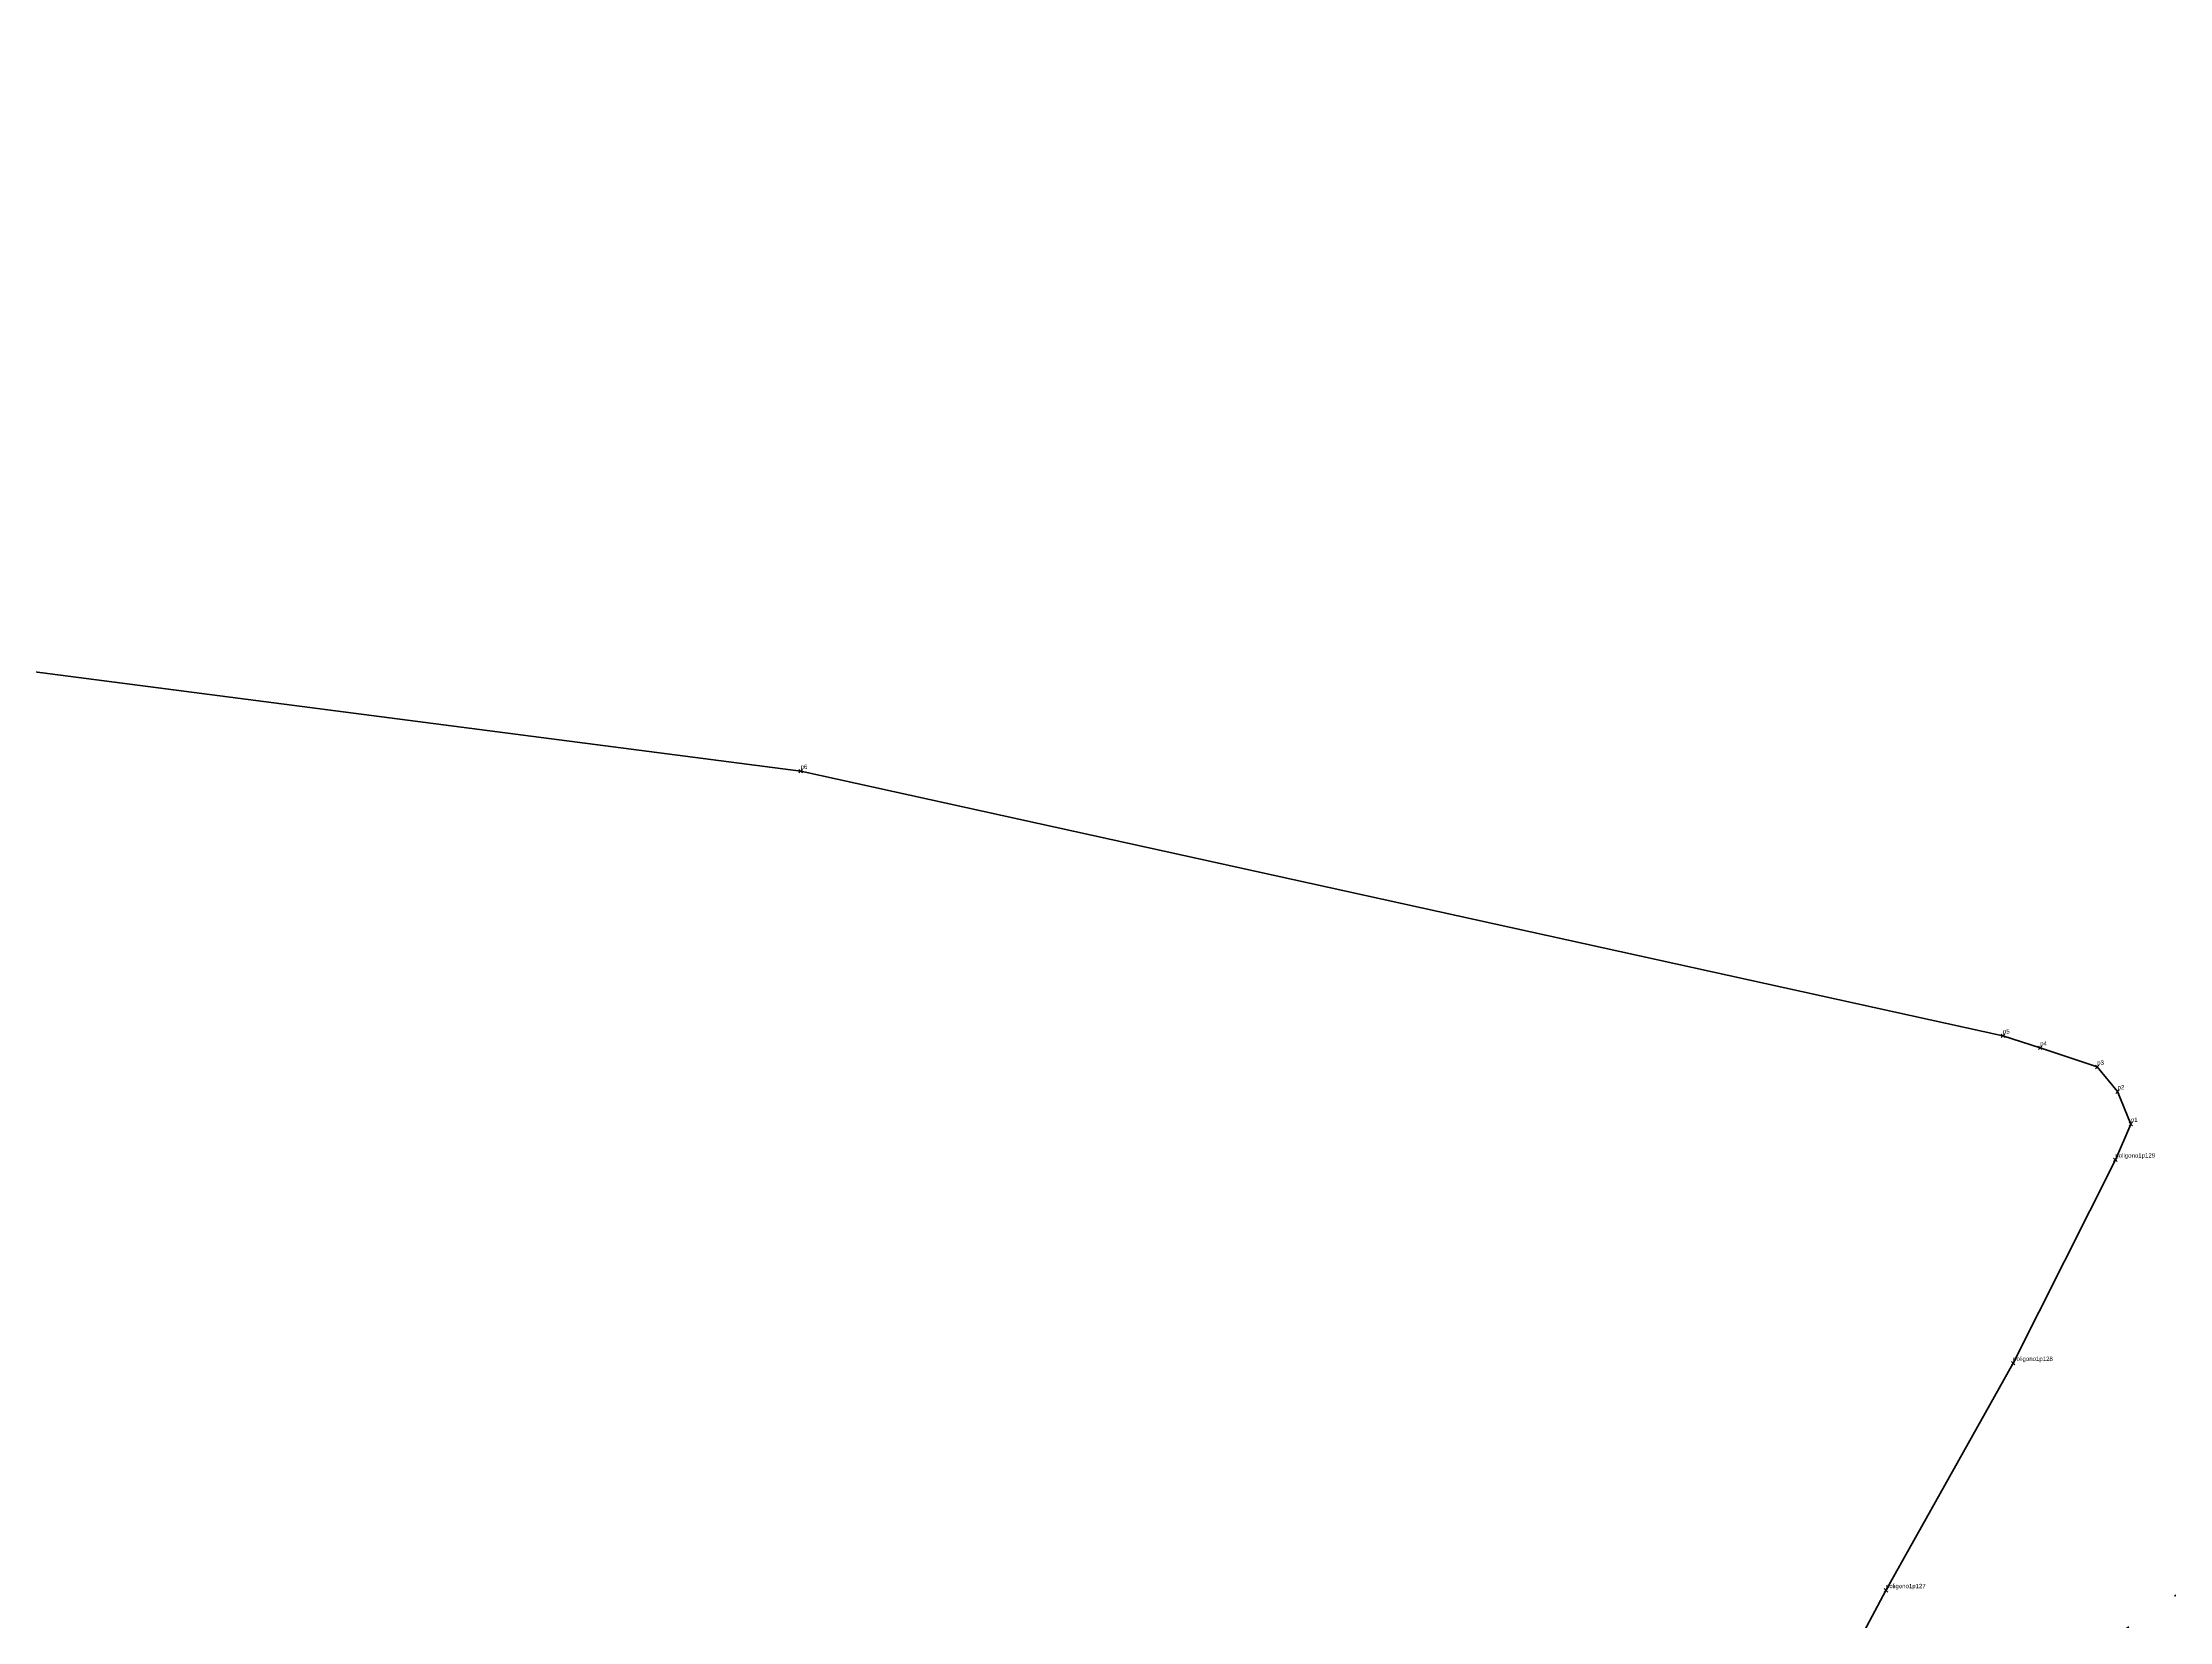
# Model space of a CAD drawing. Header units: millimetres. Extents: x 621039 to 621944, y 1339693 to 1340504.
# Drawn here: x 621507.7 to 621752.8, y 1340226.2 to 1340408.2 of the extents above; entities that cross this region are included whole.
import ezdxf

# ---------------------------------------------------------------- set-up
doc = ezdxf.new("R2010")
doc.units = ezdxf.units.MM
doc.header["$PDMODE"] = 3
doc.header["$PDSIZE"] = 0.2
doc.linetypes.add('PHANTOM', pattern=[63.5, 31.75, -6.35, 6.35, -6.35, 6.35, -6.35])
doc.layers.get('0').update_dxf_attribs({"color": 1, "linetype": 'CONTINUOUS', "lineweight": 100})
for name, color, linetype, lineweight in [('Line', 250, 'CONTINUOUS', 100), ('Point', 5, 'CONTINUOUS', 100), ('Point_Name', 1, 'CONTINUOUS', 100)]:
    doc.layers.add(name, color=color, linetype=linetype, lineweight=lineweight)
doc.styles.get("Standard").update_dxf_attribs({"font": 'arial.ttf', "width": 0.65})

msp = doc.modelspace()

# ---------------------------------------------------------------- linework, layer by layer
at = {"color": 0}
for points in [[(621748.36, 1340283.52), (621746.83, 1340287.26), (621744.48, 1340290.1), (621737.91, 1340292.31), (621733.62, 1340293.69), (621595.05, 1340324.21), (621484.8, 1340338.52), (621454.35, 1340349.07), (621386.41, 1340375.06), (621297.24, 1340408.21)], [(621511.41, 1339992.1), (621558.1, 1340047.75), (621628.69, 1340133.94), (621645.64, 1340153.87), (621648.71, 1340157.03), (621661.33, 1340169.36), (621671.37, 1340178.49), (621685.55, 1340189.81), (621697.08, 1340198.48), (621700.48, 1340201.58), (621710.68, 1340212.09), (621716, 1340222.01), (621720.14, 1340229.76), (621734.79, 1340255.96), (621746.58, 1340279.4), (621748.36, 1340283.52)]]:
    msp.add_lwpolyline(points, dxfattribs=at)
at = {"color": 0, "linetype": 'PHANTOM', "elevation": 34.97}
msp.add_lwpolyline([(621700.62, 1340193.8), (621762.51, 1340235.18), (621820.85, 1340268.75), (621855.56, 1340287.8), (621896.32, 1340309.27), (621923.61, 1340321.78)], dxfattribs=at)
at = {"layer": 'Line'}
for points in [[(621746.58, 1340279.4, 0), (621748.36, 1340283.52, 0), (621746.83, 1340287.26, 0), (621744.48, 1340290.1, 0), (621737.91, 1340292.31, 0), (621733.62, 1340293.69, 0), (621595.05, 1340324.21, 0), (621484.8, 1340338.52, 0), (621454.35, 1340349.07, 0), (621386.41, 1340375.06, 0), (621297.24, 1340408.21, 0)], [(621377.22, 1339936.78, 0), (621393.33, 1339928.24, 0), (621421.23, 1339912.36, 0), (621436.7, 1339903.52, 0), (621456.92, 1339924.19, 0), (621466.36, 1339937.58, 0), (621478.2, 1339951.53, 0), (621489.39, 1339964.58, 0), (621501.82, 1339979.44, 0), (621511.41, 1339992.1, 0), (621558.1, 1340047.75, 0), (621628.69, 1340133.94, 0), (621645.64, 1340153.87, 0), (621648.71, 1340157.03, 0), (621661.33, 1340169.36, 0), (621671.37, 1340178.49, 0), (621685.55, 1340189.81, 0), (621697.08, 1340198.48, 0), (621700.48, 1340201.58, 0), (621710.68, 1340212.09, 0), (621716, 1340222.01, 0), (621720.14, 1340229.76, 0), (621734.79, 1340255.96, 0), (621746.58, 1340279.4, 0)]]:
    msp.add_polyline3d(points, dxfattribs=at)
at = {"layer": 'Point'}
for p in [(621595.05, 1340324.21, 34.59), (621733.62, 1340293.69, 34.81), (621737.91, 1340292.31, 34.72), (621744.48, 1340290.1, 34.56), (621746.83, 1340287.26, 34.58), (621748.36, 1340283.52, 34.56), (621746.58, 1340279.4, 33.7), (621734.79, 1340255.96, 33.75), (621720.14, 1340229.76, 33.66)]:
    msp.add_point(p, dxfattribs=at)

# ---------------------------------------------------------------- texts
at = {"layer": 'Point_Name'}
for s, p in [('p6', (621595.05, 1340324.46)), ('p5', (621733.62, 1340293.94)), ('p4', (621737.91, 1340292.56)), ('p3', (621744.48, 1340290.35)), ('p2', (621746.83, 1340287.51)), ('p1', (621748.36, 1340283.77)), ('poligono1p129', (621746.58, 1340279.65)), ('poligono1p128', (621734.79, 1340256.21)), ('poligono1p127', (621720.14, 1340230.01))]:
    msp.add_text(s, height=0.5, dxfattribs=at).set_placement(p)

doc.saveas('drawing.dxf')
